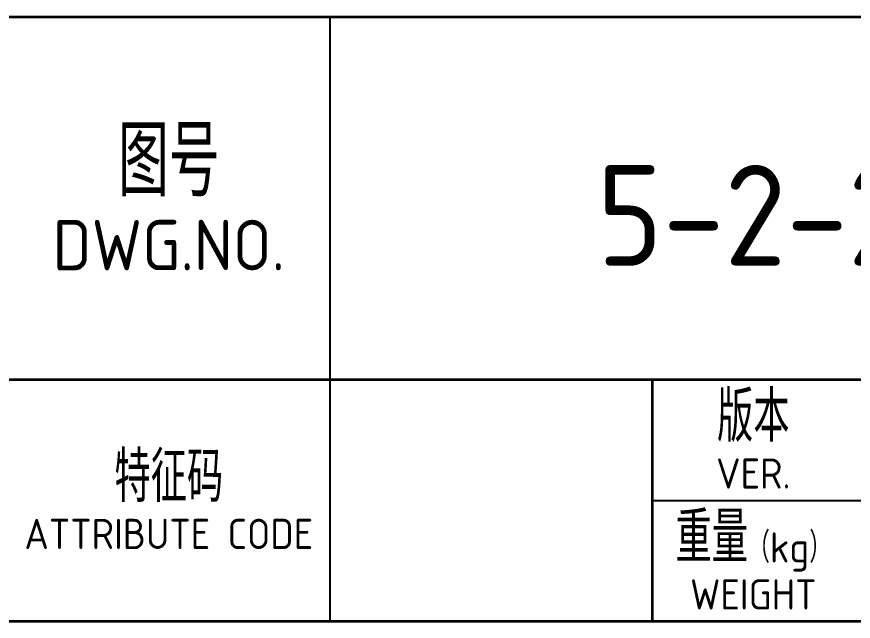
# Model space of a CAD drawing. Header units: millimetres. Extents: x 189 to 1029, y 82 to 676.
# Drawn here: x 903.6 to 986.6, y 139.8 to 199.8 of the extents above; entities that cross this region are included whole.
import ezdxf
from ezdxf.enums import TextEntityAlignment as Align

# ---------------------------------------------------------------- set-up
doc = ezdxf.new("R2010")
doc.units = ezdxf.units.MM
doc.header["$LTSCALE"] = 2
doc.layers.add('1粗实线', color=7, linetype='Continuous', lineweight=35)
doc.layers.add('5标注层', color=3, linetype='Continuous', lineweight=18)
for name, color, linetype in [('2细线层', 3, 'Continuous'), ('6文本', 2, 'Continuous'), ('图框层', 7, 'Continuous')]:
    doc.layers.add(name, color=color, linetype=linetype)
doc.styles.add('文字', font='isocp.shx', dxfattribs={"bigfont": 'gbcbig.shx'})

# ---------------------------------------------------------------- blocks, each defined once
blk = doc.blocks.new('ZwmFrameMain_上海电机厂有限公司')
at = {"layer": '1粗实线'}
for p, q in [((-180, 54), (0, 54)), ((-116, 36), (0, 36)), ((-26, 24), (-26, 36)), ((-116, 24), (0, 24))]:
    blk.add_line(p, q, dxfattribs=at)
at = {"layer": '2细线层'}
for p, q in [((-42, 24), (-42, 54)), ((-26, 30), (0, 30))]:
    blk.add_line(p, q, dxfattribs=at)
at = {"layer": '5标注层', "style": '文字'}
for tag, height, width, p, p2 in [('标记', 2.5, 2.4576, (-180, 49.675), (-172, 49.675)), ('处数', 2.5, 2.470054, (-171.976, 49.675), (-164, 49.675)), ('更改文件号', 2.5, 1.899602, (-163.874, 49.675), (-148.341, 49.675)), ('修改签名', 2.5, 2.402886, (-147.907, 49.675), (-132.451, 49.675)), ('修改日期', 2.5, 2.4576, (-132, 49.675), (-116, 49.675)), ('零组件图号', 5, 2.568153, (-42, 41.644), (0, 41.644)), ('零组件名称', 5, 2.551899, (-100, 41.216), (-58, 41.216)), ('设计工号', 2.5, 1.553239, (-161.25, 37.491), (-151.138, 37.491)), ('设计姓名', 2.5, 1.81399, (-146.689, 37.491), (-135.021, 37.491)), ('设计日期', 2.5, 1.957612, (-131.056, 37.491), (-118.311, 37.491)), ('材料代码', 3.5, 4.55336, (-100, 31.717), (-58, 31.717)), ('版本', 3.5, 1.25, (-11.431, 31.326), (-6.837, 31.326)), ('校对工号', 2.5, 1.553239, (-161.25, 31.491), (-151.138, 31.491)), ('校对姓名', 2.5, 1.81399, (-146.689, 31.491), (-135.021, 31.491)), ('校对日期', 2.5, 1.957612, (-131.056, 31.491), (-118.311, 31.491)), ('审查工号', 2.5, 1.553239, (-161.25, 25.491), (-151.138, 25.491)), ('审查姓名', 2.5, 1.81399, (-146.689, 25.491), (-135.021, 25.491)), ('审查日期', 2.5, 1.957612, (-131.056, 25.491), (-118.311, 25.491)), ('材料名称', 3.5, 4.60332, (-100.293, 24.472), (-58, 24.472)), ('标准检查工号', 2.5, 1.027275, (-161.25, 19.491), (-151.138, 19.491)), ('标准检查姓名', 2.5, 1.194815, (-146.689, 19.491), (-135.021, 19.491)), ('标准检查日期', 2.5, 1.294717, (-131.056, 19.491), (-118.311, 19.491)), ('比例', 3.5, 3.121951, (-72, 13.179), (-58, 13.179)), ('会签工号', 2.5, 1.553239, (-161.25, 13.491), (-151.138, 13.491)), ('会签姓名', 2.5, 1.81399, (-146.689, 13.491), (-135.021, 13.491)), ('会签日期', 2.5, 1.957612, (-131.056, 13.491), (-118.311, 13.491)), ('共几张', 2.5, 5.565476, (-81.323, 8.94), (-76.453, 8.94)), ('第几张', 2.5, 5.565476, (-67.354, 8.947), (-62.485, 8.947)), ('审定工号', 2.5, 1.553239, (-161.25, 7.491), (-151.138, 7.491)), ('审定姓名', 2.5, 1.81399, (-146.689, 7.491), (-135.021, 7.491)), ('审定日期', 2.5, 1.957612, (-131.056, 7.491), (-118.311, 7.491))]:
    blk.add_attdef(tag, text='', height=height, dxfattribs=dict(at, width=width)).set_placement(p, p2, align=Align.FIT)
for tag, height, p, p2 in [('特征码', 3.5, (-37.431, 28.326), (-30.54, 28.326)), ('重量', 3.5, (-11.431, 25.326), (-6.91, 25.326)), ('图幅', 3.5, (-95.581, 7.529), (-91.133, 7.529)), ('备注', 2.5, (-88.757, 1.829), (-85.502, 1.829))]:
    blk.add_attdef(tag, text='', height=height, dxfattribs=at).set_placement(p, p2, align=Align.FIT)
at = {"layer": '6文本', "char_height": 2.5, "attachment_point": 5, "style": '文字'}
for s, width, insert in [('\\pxsm0.8;{\\H1.4x;图号\\P\\ps*;}DWG.NO.', 12.13643, (-50, 45)), ('\\pxsm0.8;版本\\P\\ps*;{\\H0.6x;VER.}', 12.13643, (-21, 33)), ('\\pxsm0.8;特征码\\P{\\H0.6x;ATTRIBUTE CODE}', 19.18223, (-50, 30)), ('\\pxsm0.8;重量{\\H0.6x;（kg）}\\P\\ps*;{\\H0.6x;WEIGHT}', 12.13643, (-21, 27))]:
    blk.add_mtext_dynamic_manual_height_columns(s, width=width, gutter_width=12.5, heights=[0], dxfattribs=dict(at, insert=insert))

msp = doc.modelspace()

# ---------------------------------------------------------------- block references
at = {"layer": '图框层'}
ref = msp.add_blockref('ZwmFrameMain_上海电机厂有限公司', (1018.694, 91.769), dxfattribs=dict(at, xscale=2, yscale=2, zscale=2))
ref.add_attrib('零组件图号', '5-2-2', dxfattribs={"layer": '5标注层', "height": 10, "style": '文字'}).set_placement((976.694, 175.057), align=Align.CENTER)

doc.saveas('drawing.dxf')
